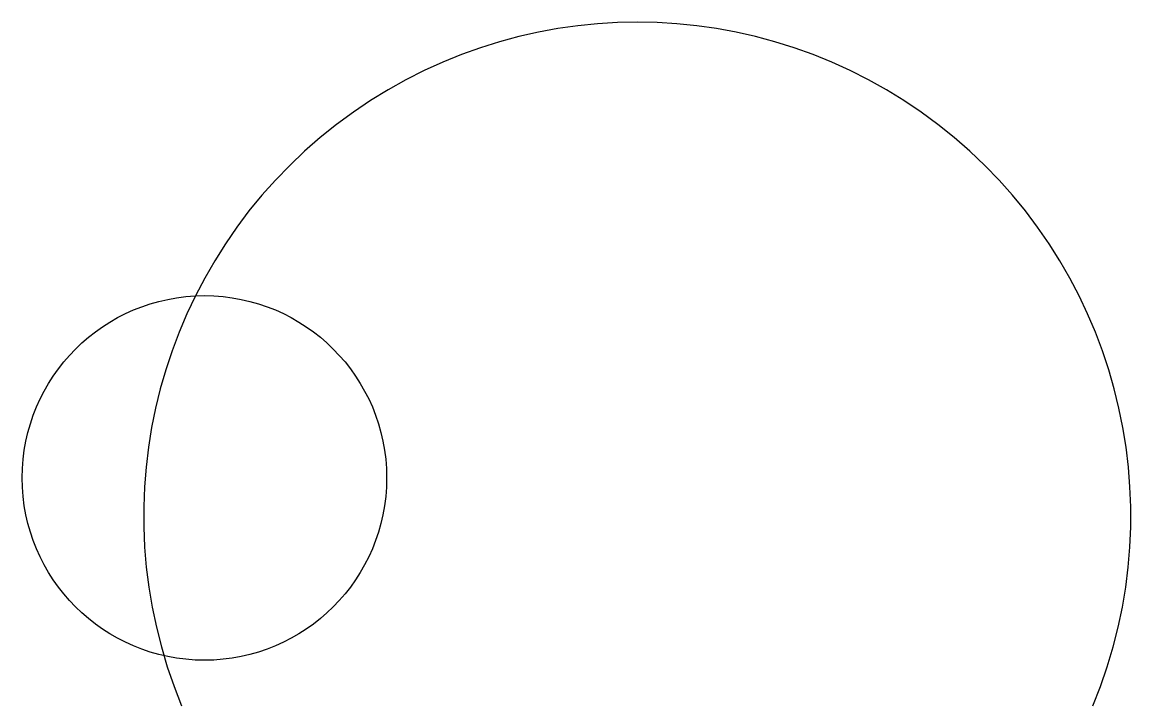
# Model space of a CAD drawing. Header units: millimetres. Extents: x 1.5 to 25.8, y 5 to 20.
import ezdxf

# ---------------------------------------------------------------- set-up
doc = ezdxf.new("R2010")
doc.units = ezdxf.units.MM
doc.layers.get('0').update_dxf_attribs({"lineweight": 25})

msp = doc.modelspace()

# ---------------------------------------------------------------- linework, layer by layer
msp.add_circle((5.5, 10), 4)
msp.add_arc((15, 9.167), 10.833, 337.3801, 202.6199)

doc.saveas('drawing.dxf')
